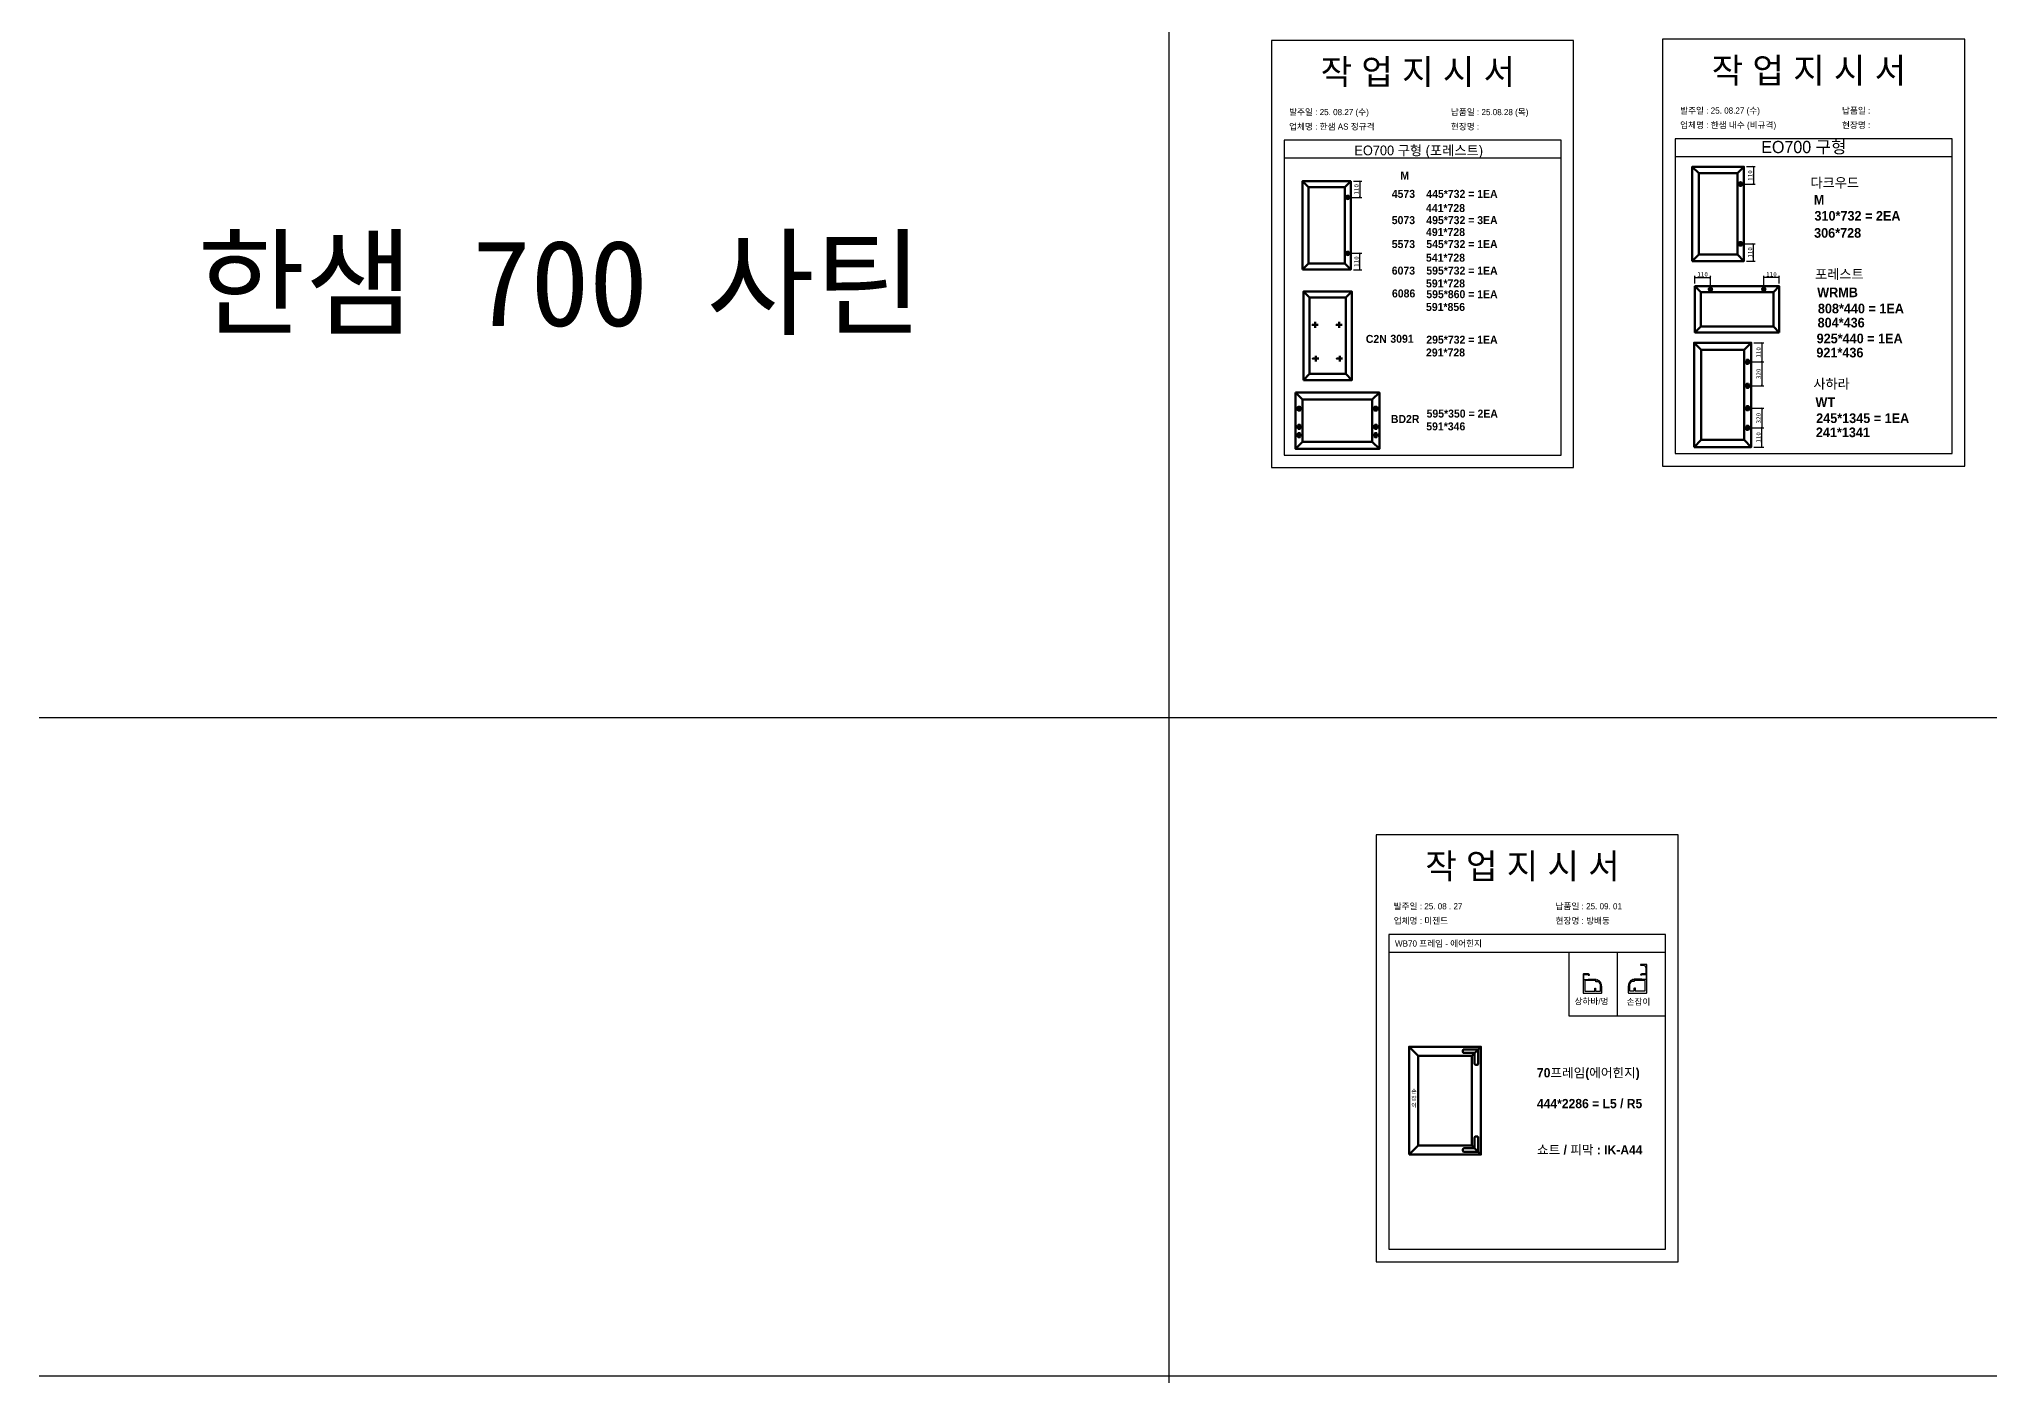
# Model space of a CAD drawing. Header units: millimetres. Extents: x -44117 to 256353, y -2095463 to 65325.
# Drawn here: x 104016 to 114866, y -262948 to -255511 of the extents above; entities that cross this region are included whole.
import ezdxf

# ---------------------------------------------------------------- set-up
doc = ezdxf.new("R2010")
doc.units = ezdxf.units.MM
doc.header["$LTSCALE"] = 10
doc.layers.add('Layer1', color=7, linetype='Continuous', lineweight=70)
doc.styles.add('MtX_Gulim', font='')
doc.styles.get('MtX_Gulim').set_extended_font_data('Gulim', bold=True)
doc.dimstyles.new('ISO-25', dxfattribs={"dimtxt": 2.5, "dimasz": 2.5, "dimexe": 1, "dimexo": 1, "dimtad": 1, "dimtxsty": 'Standard', "dimblk": 'ARCHTICK', "dimcen": 2.5, "dimadec": 0, "dimazin": 0, "dimtfac": 1, "dimtmove": 0, "dimatfit": 3, "dimfxl": 0, "dimarcsym": 0})

# ---------------------------------------------------------------- blocks, each defined once
blk = doc.blocks.new('_ArchTick')
at = {"color": 0, "linetype": 'ByBlock', "const_width": 0.15}
blk.add_lwpolyline([(-0.5, -0.5), (0.5, 0.5)], dxfattribs=at)
blk = doc.blocks.new('*D3159')
at = {"color": 0, "lineweight": -2}
for p, q in [((111309, -256392), (111372, -256392)), ((111326, -256302), (111372, -256302)), ((111362, -256302), (111362, -256392))]:
    blk.add_line(p, q, dxfattribs=at)
at = {"layer": 'Defpoints', "color": 0}
for p in [(111294, -256392), (111311, -256302), (111362, -256392)]:
    blk.add_point(p, dxfattribs=at)
at = {"color": 0, "lineweight": -2, "xscale": 10, "yscale": 10, "zscale": 10}
for p, rotation in [((111362, -256302), 90), ((111362, -256392), 270)]:
    blk.add_blockref('_ArchTick', p, dxfattribs=dict(at, rotation=rotation))
at = {"color": 0, "insert": (111343, -256347), "char_height": 25, "attachment_point": 5, "rotation": 90}
blk.add_mtext('110', dxfattribs=at)
blk = doc.blocks.new('*D3160')
at = {"color": 0, "lineweight": -2}
for p, q in [((111309, -256703), (111372, -256703)), ((111362, -256794), (111362, -256703)), ((111326, -256794), (111372, -256794))]:
    blk.add_line(p, q, dxfattribs=at)
at = {"layer": 'Defpoints', "color": 0}
for p in [(111294, -256703), (111362, -256703), (111311, -256794)]:
    blk.add_point(p, dxfattribs=at)
at = {"color": 0, "lineweight": -2, "xscale": 10, "yscale": 10, "zscale": 10}
for p, rotation in [((111362, -256703), 90), ((111362, -256794), 270)]:
    blk.add_blockref('_ArchTick', p, dxfattribs=dict(at, rotation=rotation))
at = {"color": 0, "insert": (111343, -256749), "char_height": 25, "attachment_point": 5, "rotation": 90}
blk.add_mtext('110', dxfattribs=at)
blk = doc.blocks.new('*D3161')
at = {"color": 0, "lineweight": -2}
for p, q in [((113512, -256221), (113561, -256221)), ((113551, -256221), (113551, -256318)), ((113494, -256318), (113561, -256318))]:
    blk.add_line(p, q, dxfattribs=at)
at = {"layer": 'Defpoints', "color": 0}
for p in [(113497, -256221), (113479, -256318), (113551, -256318)]:
    blk.add_point(p, dxfattribs=at)
at = {"color": 0, "lineweight": -2, "xscale": 10, "yscale": 10, "zscale": 10}
for p, rotation in [((113551, -256221), 90), ((113551, -256318), 270)]:
    blk.add_blockref('_ArchTick', p, dxfattribs=dict(at, rotation=rotation))
at = {"color": 0, "insert": (113532, -256270), "char_height": 25, "attachment_point": 5, "rotation": 90}
blk.add_mtext('110', dxfattribs=at)
blk = doc.blocks.new('*D3162')
at = {"color": 0, "lineweight": -2}
for p, q in [((113494, -256650), (113561, -256650)), ((113551, -256746), (113551, -256650)), ((113512, -256746), (113561, -256746))]:
    blk.add_line(p, q, dxfattribs=at)
at = {"layer": 'Defpoints', "color": 0}
for p in [(113479, -256650), (113551, -256650), (113497, -256746)]:
    blk.add_point(p, dxfattribs=at)
at = {"color": 0, "lineweight": -2, "xscale": 10, "yscale": 10, "zscale": 10}
for p, rotation in [((113551, -256650), 90), ((113551, -256746), 270)]:
    blk.add_blockref('_ArchTick', p, dxfattribs=dict(at, rotation=rotation))
at = {"color": 0, "insert": (113532, -256698), "char_height": 25, "attachment_point": 5, "rotation": 90}
blk.add_mtext('110', dxfattribs=at)
blk = doc.blocks.new('*D3167')
at = {"color": 0, "lineweight": -2}
for p, q in [((113225, -256871), (113225, -256828)), ((113311, -256888), (113311, -256828)), ((113225, -256838), (113311, -256838))]:
    blk.add_line(p, q, dxfattribs=at)
at = {"layer": 'Defpoints', "color": 0}
for p in [(113225, -256886), (113311, -256838), (113311, -256903)]:
    blk.add_point(p, dxfattribs=at)
at = {"color": 0, "lineweight": -2, "xscale": 10, "yscale": 10, "zscale": 10, "rotation": 180}
blk.add_blockref('_ArchTick', (113225, -256838), dxfattribs=at)
at = {"color": 0, "lineweight": -2, "xscale": 10, "yscale": 10, "zscale": 10}
blk.add_blockref('_ArchTick', (113311, -256838), dxfattribs=at)
at = {"color": 0, "insert": (113268, -256820), "char_height": 25, "attachment_point": 5}
blk.add_mtext('110', dxfattribs=at)
blk = doc.blocks.new('*D3168')
at = {"color": 0, "lineweight": -2}
for p, q in [((113608, -256888), (113608, -256828)), ((113694, -256871), (113694, -256828)), ((113694, -256838), (113608, -256838))]:
    blk.add_line(p, q, dxfattribs=at)
at = {"layer": 'Defpoints', "color": 0}
for p in [(113608, -256838), (113608, -256903), (113694, -256886)]:
    blk.add_point(p, dxfattribs=at)
at = {"color": 0, "lineweight": -2, "xscale": 10, "yscale": 10, "zscale": 10, "rotation": 180}
blk.add_blockref('_ArchTick', (113608, -256838), dxfattribs=at)
at = {"color": 0, "lineweight": -2, "xscale": 10, "yscale": 10, "zscale": 10}
blk.add_blockref('_ArchTick', (113694, -256838), dxfattribs=at)
at = {"color": 0, "insert": (113651, -256820), "char_height": 25, "attachment_point": 5}
blk.add_mtext('110', dxfattribs=at)
blk = doc.blocks.new('*D3169')
at = {"color": 0, "lineweight": -2}
for p, q in [((113553, -257201), (113608, -257201)), ((113598, -257201), (113598, -257307)), ((113533, -257307), (113608, -257307))]:
    blk.add_line(p, q, dxfattribs=at)
at = {"layer": 'Defpoints', "color": 0}
for p in [(113538, -257201), (113518, -257307), (113598, -257307)]:
    blk.add_point(p, dxfattribs=at)
at = {"color": 0, "lineweight": -2, "xscale": 10, "yscale": 10, "zscale": 10}
for p, rotation in [((113598, -257201), 90), ((113598, -257307), 270)]:
    blk.add_blockref('_ArchTick', p, dxfattribs=dict(at, rotation=rotation))
at = {"color": 0, "insert": (113579, -257254), "char_height": 25, "attachment_point": 5, "rotation": 90}
blk.add_mtext('110', dxfattribs=at)
blk = doc.blocks.new('*D3170')
at = {"color": 0, "lineweight": -2}
for p, q in [((113533, -257674), (113608, -257674)), ((113598, -257781), (113598, -257674)), ((113553, -257781), (113608, -257781))]:
    blk.add_line(p, q, dxfattribs=at)
at = {"layer": 'Defpoints', "color": 0}
for p in [(113518, -257674), (113598, -257674), (113538, -257781)]:
    blk.add_point(p, dxfattribs=at)
at = {"color": 0, "lineweight": -2, "xscale": 10, "yscale": 10, "zscale": 10}
for p, rotation in [((113598, -257674), 90), ((113598, -257781), 270)]:
    blk.add_blockref('_ArchTick', p, dxfattribs=dict(at, rotation=rotation))
at = {"color": 0, "insert": (113579, -257727), "char_height": 25, "attachment_point": 5, "rotation": 90}
blk.add_mtext('110', dxfattribs=at)
blk = doc.blocks.new('*D3171')
at = {"color": 0, "lineweight": -2}
for p, q in [((113533, -257307), (113608, -257307)), ((113598, -257307), (113598, -257440)), ((113533, -257440), (113608, -257440))]:
    blk.add_line(p, q, dxfattribs=at)
at = {"layer": 'Defpoints', "color": 0}
for p in [(113518, -257307), (113518, -257440), (113598, -257440)]:
    blk.add_point(p, dxfattribs=at)
at = {"color": 0, "lineweight": -2, "xscale": 10, "yscale": 10, "zscale": 10}
for p, rotation in [((113598, -257307), 90), ((113598, -257440), 270)]:
    blk.add_blockref('_ArchTick', p, dxfattribs=dict(at, rotation=rotation))
at = {"color": 0, "insert": (113579, -257373), "char_height": 25, "attachment_point": 5, "rotation": 90}
blk.add_mtext('320', dxfattribs=at)
blk = doc.blocks.new('*D3172')
at = {"color": 0, "lineweight": -2}
for p, q in [((113533, -257565), (113608, -257565)), ((113598, -257565), (113598, -257674)), ((113533, -257674), (113608, -257674))]:
    blk.add_line(p, q, dxfattribs=at)
at = {"layer": 'Defpoints', "color": 0}
for p in [(113518, -257565), (113518, -257674), (113598, -257674)]:
    blk.add_point(p, dxfattribs=at)
at = {"color": 0, "lineweight": -2, "xscale": 10, "yscale": 10, "zscale": 10}
for p, rotation in [((113598, -257565), 90), ((113598, -257674), 270)]:
    blk.add_blockref('_ArchTick', p, dxfattribs=dict(at, rotation=rotation))
at = {"color": 0, "insert": (113579, -257620), "char_height": 25, "attachment_point": 5, "rotation": 90}
blk.add_mtext('320', dxfattribs=at)

msp = doc.modelspace()

# ---------------------------------------------------------------- linework, layer by layer
for p, q in [((114655.47267, -256066.07163), (113115.47267, -256066.07163)), ((112480.49433, -256074.47858), (110940.49433, -256074.47858)), ((112480.49433, -256174.47858), (110940.49433, -256174.47858)), ((114655.47267, -256166.07163), (113115.47267, -256166.07163)), ((113062.43222, -260492.31076), (111522.43222, -260492.31076)), ((113062.43222, -260592.31076), (111522.43222, -260592.31076)), ((112793.15244, -260592.31076), (112793.15244, -260945.32933))]:
    msp.add_line(p, q)
at = {"color": 1}
for p, q in [((104015.69829, -259285.44715), (196284.84516, -259285.44715)), ((104015.69829, -259285.44715), (196284.84516, -259285.44715)), ((104015.69829, -262948.15838), (196284.84516, -262948.15838)), ((104015.69829, -262948.15838), (196284.84516, -262948.15838))]:
    msp.add_line(p, q, dxfattribs=at)
for p in [(110300.49669, 21924.9366), (110300.49669, 14161.07811), (110300.49669, 18584.38997), (110300.49669, 10820.53148), (110300.49669, 18627.87121), (110300.49669, 10864.01272), (110300.49669, 15287.32457), (110300.49669, 7523.46608), (110300.49669, 3746.75115), (110300.49669, 21924.9366), (110300.49669, 14161.07811), (110300.49669, 18584.38997), (110300.49669, 10820.53148), (110300.49669, 18627.87121), (110300.49669, 10864.01272), (110300.49669, 15287.32457), (110300.49669, 7523.46608), (110300.49669, 3746.75115), (110300.49669, 21924.9366), (110300.49669, 14161.07811), (110300.49669, 18584.38997), (110300.49669, 10820.53148), (110300.49669, 18627.87121), (110300.49669, 10864.01272), (110300.49669, 15287.32457), (110300.49669, 7523.46608), (110300.49669, 3746.75115), (110300.49669, 21924.9366), (110300.49669, 14161.07811), (110300.49669, 18584.38997), (110300.49669, 10820.53148), (110300.49669, 18627.87121), (110300.49669, 10864.01272), (110300.49669, 15287.32457), (110300.49669, 7523.46608), (110300.49669, 3746.75115), (110300.49669, 21924.9366), (110300.49669, 14161.07811), (110300.49669, 18584.38997), (110300.49669, 10820.53148), (110300.49669, 18627.87121), (110300.49669, 10864.01272), (110300.49669, 15287.32457), (110300.49669, 7523.46608), (110300.49669, 3746.75115), (110300.49669, 21924.9366), (110300.49669, 14161.07811), (110300.49669, 18584.38997), (110300.49669, 10820.53148), (110300.49669, 18627.87121), (110300.49669, 10864.01272), (110300.49669, 15287.32457), (110300.49669, 7523.46608), (110300.49669, 3746.75115), (110300.49669, 21924.9366), (110300.49669, 14161.07811), (110300.49669, 18584.38997), (110300.49669, 10820.53148), (110300.49669, 18627.87121), (110300.49669, 10864.01272), (110300.49669, 15287.32457), (110300.49669, 7523.46608), (110300.49669, 3746.75115), (110300.49669, 21924.9366), (110300.49669, 14161.07811), (110300.49669, 18584.38997), (110300.49669, 10820.53148), (110300.49669, 18627.87121), (110300.49669, 10864.01272), (110300.49669, 15287.32457), (110300.49669, 7523.46608), (110300.49669, 3746.75115), (110300.49669, 21924.9366), (110300.49669, 14161.07811), (110300.49669, 18584.38997), (110300.49669, 10820.53148), (110300.49669, 18627.87121), (110300.49669, 10864.01272), (110300.49669, 15287.32457), (110300.49669, 7523.46608), (110300.49669, 3746.75115), (110300.49669, 21924.9366), (110300.49669, 14161.07811), (110300.49669, 18584.38997), (110300.49669, 10820.53148), (110300.49669, 18627.87121), (110300.49669, 10864.01272), (110300.49669, 15287.32457), (110300.49669, 7523.46608), (110300.49669, 3746.75115), (110300.49669, 12702.87182), (110300.49669, 4939.01333), (110300.49669, 9362.32519), (110300.49669, 1598.4667), (110300.49669, 9405.80642), (110300.49669, 1641.94794), (110300.49669, 6065.25979), (110300.49669, -1698.5987), (110300.49669, -5475.31363), (110300.49669, 12702.87182), (110300.49669, 4939.01333), (110300.49669, 9362.32519), (110300.49669, 1598.4667), (110300.49669, 9405.80642), (110300.49669, 1641.94794), (110300.49669, 6065.25979), (110300.49669, -1698.5987), (110300.49669, -5475.31363), (110300.49669, 12702.87182), (110300.49669, 4939.01333), (110300.49669, 9362.32519), (110300.49669, 1598.4667), (110300.49669, 9405.80642), (110300.49669, 1641.94794), (110300.49669, 6065.25979), (110300.49669, -1698.5987), (110300.49669, -5475.31363), (110300.49669, 12702.87182), (110300.49669, 4939.01333), (110300.49669, 9362.32519), (110300.49669, 1598.4667), (110300.49669, 9405.80642), (110300.49669, 1641.94794), (110300.49669, 6065.25979), (110300.49669, -1698.5987), (110300.49669, -5475.31363), (110300.49669, 12702.87182), (110300.49669, 4939.01333), (110300.49669, 9362.32519), (110300.49669, 1598.4667), (110300.49669, 9405.80642), (110300.49669, 1641.94794), (110300.49669, 6065.25979), (110300.49669, -1698.5987), (110300.49669, -5475.31363)]:
    msp.add_xline(p, (0, 1), dxfattribs=at)
for points in [[(110870.49433, -257895.30886), (112550.49433, -257895.30886), (112550.49433, -255519.30886), (110870.49433, -255519.30886)], [(113045.47267, -257886.9019), (114725.47267, -257886.9019), (114725.47267, -255510.9019), (113045.47267, -255510.9019)], [(111452.43222, -262313.14104), (113132.43222, -262313.14104), (113132.43222, -259937.14104), (111452.43222, -259937.14104)], [(113062.43222, -260592.31076), (112523.87266, -260592.31076), (112523.87266, -260945.32933), (113062.43222, -260945.32933)]]:
    msp.add_lwpolyline(points, close=True)
for points in [[(113115.47267, -256066.07163), (113115.47267, -257816.9019), (114655.47267, -257816.9019), (114655.47267, -256066.07163)], [(110940.49433, -256074.47858), (110940.49433, -257825.30886), (112480.49433, -257825.30886), (112480.49433, -256074.47858)], [(111522.43222, -260492.31076), (111522.43222, -262243.14104), (113062.43222, -262243.14104), (113062.43222, -260492.31076)]]:
    msp.add_lwpolyline(points)
for points in [[(112604.79317, -260818.87606), (112704.78304, -260818.87606, 0.4142135624), (112706.78304, -260816.87606), (112706.78304, -260780.08256, 0.4142135624), (112705.58304, -260778.88256), (112705.56281, -260778.88256, -0.4043730092), (112704.36349, -260777.72301, 0.022416536), (112704.12161, -260774.64955, -0.4043730092), (112705.12477, -260773.31666, 0.424123069), (112706.11527, -260771.90387, 0.022416536), (112705.34535, -260768.69694, 0.424123069), (112703.82141, -260767.88781, -0.4043730092), (112702.32247, -260767.15562, 0.022416536), (112701.14267, -260764.30733, -0.4043730092), (112701.68485, -260762.72968, 0.424123069), (112702.1903, -260761.07996, 0.022416536), (112700.46707, -260758.2679, 0.424123069), (112698.76768, -260757.9693, -0.4043730092), (112697.11585, -260757.73614, 0.022416536), (112695.11362, -260755.39184, -0.4043730092), (112695.14174, -260753.72386, 0.4241230691), (112695.11266, -260751.99869, 0.022416536), (112692.60479, -260749.85677, 0.424123069), (112690.89631, -260750.09792, -0.4043730092), (112689.25327, -260750.38662, 0.022416536), (112686.62461, -260748.77578, -0.4043730092), (112686.13592, -260747.18075, 0.424123069), (112685.57515, -260745.549, 0.022416536), (112682.52814, -260744.28689, 0.4241230691), (112680.9778, -260745.04419, -0.4043730092), (112679.50439, -260745.82649, 0.022416536), (112676.50661, -260745.10678, -0.4043730092), (112675.54895, -260743.74084, 0.424123069), (112674.51138, -260742.36224, 0.0308511276), (112669.98304, -260742.08256), (112632.79317, -260742.08256, 0.4142135624), (112631.59317, -260743.28256), (112631.59317, -260743.68256, -0.4142135624), (112630.79317, -260744.48256), (112608.79317, -260744.48256, -0.4142135624), (112607.59317, -260743.28256), (112607.59317, -260716.88256, -0.4142135624), (112608.79317, -260715.68256), (112630.79317, -260715.68256, -0.4142135624), (112631.59317, -260716.48256), (112631.59317, -260716.88256, 0.4142135624), (112632.79317, -260718.08256), (112637.59317, -260718.08256, 0.855700792), (112637.95972, -260715.73991), (112630.59555, -260711.68256), (112606.79317, -260711.68256, 0.4142135624), (112602.79317, -260715.68256), (112602.79317, -260816.87606, 0.4142135623), (112604.79317, -260818.87606)], [(112673.59317, -260755.68256), (112673.59317, -260748.48256), (112612.79317, -260748.48256), (112612.79317, -260806.88256), (112667.59317, -260806.88256), (112667.59317, -260791.68256, -0.4142135624), (112668.39317, -260790.88256), (112671.99317, -260790.88256, -0.4142135624), (112672.79317, -260791.68256), (112672.79317, -260806.88256), (112700.38304, -260806.88256), (112700.38304, -260778.88256, 0.2205202393), (112689.62789, -260755.68256), (112673.59317, -260755.68256)]]:
    msp.add_lwpolyline(points, format="xyb", close=True)
at = {"color": 7}
for points in [[(112931.04535, -260663.13252, 0.2301863539), (112933.14395, -260663.13252, -0.2466321039), (112935.00374, -260663.11066, 0.118515719), (112936.09465, -260663.37293), (112938.12248, -260663.37293, -0.4173893777), (112952.19324, -260677.29211), (112952.19324, -260710.57942), (112930.39087, -260710.57942), (112923.0267, -260714.63677, 0.855700792), (112923.39324, -260716.97942), (112928.19324, -260716.97942, 0.4142135624), (112929.39324, -260715.77942), (112929.39324, -260715.37942, -0.4142135624), (112930.19324, -260714.57942), (112952.19324, -260714.57942, -0.4142135624), (112953.39324, -260715.77942), (112953.39324, -260742.17942, -0.4142135624), (112952.19324, -260743.37942), (112930.19324, -260743.37942, -0.4142135624), (112929.39324, -260742.57942), (112929.39324, -260742.17942, 0.4142135624), (112928.19324, -260740.97942), (112891.00337, -260740.97942, 0.0308511276), (112886.47503, -260741.2591, 0.4241230691), (112885.43747, -260742.6377, -0.4043730092), (112884.47981, -260744.00365, 0.022416536), (112881.48203, -260744.72335, -0.4043730092), (112880.00862, -260743.94105, 0.424123069), (112878.45827, -260743.18375, 0.022416536), (112875.41127, -260744.44587, 0.4241230691), (112874.8505, -260746.07762, -0.4043730092), (112874.36181, -260747.67264, 0.022416536), (112871.73315, -260749.28349, -0.4043730092), (112870.09011, -260748.99479, 0.424123069), (112868.38162, -260748.75364, 0.022416536), (112865.87376, -260750.89555, 0.4241230691), (112865.84468, -260752.62073, -0.4043730092), (112865.8728, -260754.2887, 0.022416536), (112863.87057, -260756.63301, -0.4043730092), (112862.21874, -260756.86616, 0.424123069), (112860.51935, -260757.16476, 0.022416536), (112858.79612, -260759.97682, 0.4241230691), (112859.30157, -260761.62655, -0.4043730092), (112859.84374, -260763.20419, 0.022416536), (112858.66394, -260766.05248, -0.4043730092), (112857.165, -260766.78467, 0.4241230691), (112855.64106, -260767.5938, 0.022416536), (112854.87115, -260770.80073, 0.424123069), (112855.86165, -260772.21352, -0.4043730092), (112856.86481, -260773.54641, 0.022416536), (112856.62292, -260776.61987, -0.4043730092), (112855.4236, -260777.77942), (112855.40337, -260777.77942, 0.4142135624), (112854.20337, -260778.97942), (112854.20337, -260815.77293, 0.4142135624), (112856.20337, -260817.77293), (112956.19324, -260817.77293, 0.4142135624), (112958.19324, -260815.77293), (112958.19324, -260660.57293, 0.4142135624), (112956.19324, -260658.57293), (112924.19324, -260658.57293, 0.4142135624), (112922.19324, -260660.57293), (112922.19324, -260661.37293, 0.4142135624), (112924.19324, -260663.37293, 0.1244779229), (112925.14395, -260663.13252, -0.2466321039), (112927.00374, -260663.11066, 0.2404082058), (112929.18556, -260663.11066, -0.2466321039), (112931.04535, -260663.13252)], [(112887.39324, -260747.37942), (112887.39324, -260754.57942), (112871.35853, -260754.57942, 0.2205202393), (112860.60337, -260777.77942), (112860.60337, -260805.77942), (112888.19324, -260805.77942), (112888.19324, -260790.57942, -0.4142135624), (112888.99324, -260789.77942), (112892.59324, -260789.77942, -0.4142135624), (112893.39324, -260790.57942), (112893.39324, -260805.77942), (112948.19324, -260805.77942), (112948.19324, -260747.37942), (112887.39324, -260747.37942)], [(112887.39324, -260747.37942), (112887.39324, -260754.57942), (112871.35853, -260754.57942, 0.2205202393), (112860.60337, -260777.77942), (112860.60337, -260805.77942), (112888.19324, -260805.77942), (112888.19324, -260790.57942, -0.4142135624), (112888.99324, -260789.77942), (112892.59324, -260789.77942, -0.4142135624), (112893.39324, -260790.57942), (112893.39324, -260805.77942), (112948.19324, -260805.77942), (112948.19324, -260747.37942), (112887.39324, -260747.37942)]]:
    msp.add_lwpolyline(points, format="xyb", close=True, dxfattribs=at)
at = {"layer": 'Layer1'}
for p, q in [((113246.1061, -256257.36358), (113210.19517, -256221.45266)), ((113461.57164, -256257.36358), (113497.48256, -256221.45266)), ((111075.70866, -256335.45378), (111042.05302, -256301.79815)), ((111277.64248, -256335.45378), (111311.29812, -256301.79815)), ((111294.10987, -256377.94349), (111294.10987, -256405.92218)), ((113479.14251, -256302.70056), (113479.14251, -256332.55411)), ((111294.10987, -256717.45859), (111294.10987, -256689.4799)), ((113210.19517, -256746.21468), (113246.1061, -256710.30376)), ((113497.48256, -256746.21468), (113461.57164, -256710.30376)), ((113461.57164, -256710.30376), (113497.48256, -256746.21468)), ((113479.14251, -256664.96679), (113479.14251, -256635.11323)), ((111042.05302, -256793.60393), (111075.70866, -256759.94829)), ((111311.29812, -256793.60393), (111277.64248, -256759.94829)), ((111277.64248, -256759.94829), (111311.29812, -256793.60393)), ((111081.76834, -256949.71034), (111048.1127, -256916.0547)), ((111283.70216, -256949.71034), (111317.35779, -256916.0547)), ((113257.51986, -256918.36169), (113225.45654, -256886.29836)), ((113297.9993, -256902.6734), (113324.65426, -256902.6734)), ((113621.45129, -256902.6734), (113594.79633, -256902.6734)), ((113693.99405, -256886.29836), (113661.93073, -256918.36169)), ((113661.93073, -256918.36169), (113693.99405, -256886.29836)), ((111113.69589, -257084.44057), (111113.69589, -257117.43569)), ((111246.55912, -257084.44057), (111246.55912, -257117.43569)), ((113257.51986, -257110.74164), (113225.45654, -257142.80496)), ((113693.99405, -257142.80496), (113661.93073, -257110.74164)), ((113260.43775, -257240.20622), (113220.74784, -257200.51631)), ((113498.57723, -257240.20622), (113538.26714, -257200.51631)), ((111116.63463, -257272.51967), (111116.63463, -257305.51478)), ((111249.49785, -257272.51967), (111249.49785, -257305.51478)), ((113517.99713, -257290.3141), (113517.99713, -257323.30922)), ((111004.15892, -257477.38354), (111043.40135, -257516.62597)), ((111048.1127, -257407.86049), (111081.76834, -257374.20485)), ((111317.35779, -257407.86049), (111283.70216, -257374.20485)), ((111283.70216, -257374.20485), (111317.35779, -257407.86049)), ((111430.8397, -257516.62597), (111470.08213, -257477.38354)), ((113517.99713, -257423.13966), (113517.99713, -257456.13477)), ((111023.64391, -257550.66645), (111023.64391, -257583.28956)), ((111449.74856, -257550.66645), (111449.74856, -257583.28956)), ((113517.99713, -257548.61992), (113517.99713, -257581.61504)), ((111023.64391, -257698.41128), (111023.64391, -257731.03439)), ((111024.17921, -257651.83954), (111024.17921, -257684.46265)), ((111449.74856, -257698.41128), (111449.74856, -257731.03439)), ((111450.28387, -257651.83954), (111450.28387, -257684.46265)), ((113517.99713, -257690.70245), (113517.99713, -257657.70733)), ((111004.15892, -257791.32296), (111043.40135, -257752.08053)), ((111043.40135, -257752.08053), (111004.15892, -257791.32296)), ((111430.8397, -257752.08053), (111470.08213, -257791.32296)), ((113220.74784, -257780.50025), (113260.43775, -257740.81033)), ((113538.26714, -257780.50025), (113498.57723, -257740.81033)), ((113498.57723, -257740.81033), (113538.26714, -257780.50025)), ((111685.13405, -261166.42857), (111635.13405, -261116.42857)), ((111985.13405, -261166.42857), (112035.13405, -261116.42857)), ((112035.13405, -261116.42857), (111985.13405, -261166.42857)), ((111685.13405, -261666.42857), (111635.13405, -261716.42857)), ((112035.13405, -261716.42857), (111985.13405, -261666.42857))]:
    msp.add_line(p, q, dxfattribs=at)
for points in [[(113210.19517, -256746.21468), (113497.48256, -256746.21468), (113497.48256, -256221.45266), (113210.19517, -256221.45266)], [(113246.1061, -256710.30376), (113461.57164, -256710.30376), (113461.57164, -256257.36358), (113246.1061, -256257.36358)], [(111042.05302, -256793.60393), (111311.29812, -256793.60393), (111311.29812, -256301.79815), (111042.05302, -256301.79815)], [(111075.70866, -256759.94829), (111277.64248, -256759.94829), (111277.64248, -256335.45378), (111075.70866, -256335.45378)], [(111308.09921, -256391.93283), (111280.12052, -256391.93283)], [(113494.06929, -256317.62733), (113464.21574, -256317.62733)], [(111308.09921, -256703.46924), (111280.12052, -256703.46924)], [(113494.06929, -256650.04001), (113464.21574, -256650.04001)], [(111048.1127, -257407.86049), (111317.35779, -257407.86049), (111317.35779, -256916.0547), (111048.1127, -256916.0547)], [(113693.99405, -257142.80496), (113693.99405, -256886.29836), (113225.45654, -256886.29836), (113225.45654, -257142.80496)], [(113661.93073, -257110.74164), (113661.93073, -256918.36169), (113257.51986, -256918.36169), (113257.51986, -257110.74164)], [(113311.32678, -256889.34592), (113311.32678, -256916.00089)], [(113608.12381, -256889.34592), (113608.12381, -256916.00089)], [(111081.76834, -257374.20485), (111283.70216, -257374.20485), (111283.70216, -256949.71034), (111081.76834, -256949.71034)], [(111130.19345, -257100.93813), (111097.19833, -257100.93813)], [(111263.05668, -257100.93813), (111230.06156, -257100.93813)], [(113220.74784, -257780.50025), (113538.26714, -257780.50025), (113538.26714, -257200.51631), (113220.74784, -257200.51631)], [(113260.43775, -257740.81033), (113498.57723, -257740.81033), (113498.57723, -257240.20622), (113260.43775, -257240.20622)], [(111133.13218, -257289.01723), (111100.13707, -257289.01723)], [(111265.99541, -257289.01723), (111233.00029, -257289.01723)], [(113534.49469, -257306.81166), (113501.49957, -257306.81166)], [(111004.15892, -257477.38354), (111004.15892, -257791.32296), (111470.08213, -257791.32296), (111470.08213, -257477.38354)], [(113534.49469, -257439.63721), (113501.49957, -257439.63721)], [(111039.95546, -257566.97801), (111007.33235, -257566.97801)], [(111043.40135, -257516.62597), (111043.40135, -257752.08053), (111430.8397, -257752.08053), (111430.8397, -257516.62597)], [(111466.06012, -257566.97801), (111433.437, -257566.97801)], [(113534.49469, -257565.11748), (113501.49957, -257565.11748)], [(111040.49077, -257668.1511), (111007.86766, -257668.1511)], [(111466.59542, -257668.1511), (111433.97231, -257668.1511)], [(113534.49469, -257674.20489), (113501.49957, -257674.20489)], [(111039.95546, -257714.72283), (111007.33235, -257714.72283)], [(111466.06012, -257714.72283), (111433.437, -257714.72283)], [(111635.13405, -261716.42857), (112035.13405, -261716.42857), (112035.13405, -261116.42857), (111635.13405, -261116.42857)], [(111685.13405, -261666.42857), (111985.13405, -261666.42857), (111985.13405, -261166.42857), (111685.13405, -261166.42857)]]:
    msp.add_lwpolyline(points, close=True, dxfattribs=at)
for points in [[(112015.13405, -261216.42857), (112005.13405, -261216.42857, -0.4142135624), (112000.13405, -261211.42857), (112000.13405, -261151.42857), (111940.13405, -261151.42857, -0.4142135624), (111935.13405, -261146.42857), (111935.13405, -261136.42857, -0.4142135624), (111940.13405, -261131.42857), (112020.13405, -261131.42857), (112020.13405, -261211.42857, -0.4142135624)], [(112015.13405, -261616.42857), (112005.13405, -261616.42857, 0.4142135624), (112000.13405, -261621.42857), (112000.13405, -261681.42857), (111940.13405, -261681.42857, 0.4142135624), (111935.13405, -261686.42857), (111935.13405, -261696.42857, 0.4142135624), (111940.13405, -261701.42857), (112020.13405, -261701.42857), (112020.13405, -261621.42857, 0.4142135624)]]:
    msp.add_lwpolyline(points, format="xyb", close=True, dxfattribs=at)
for centre, radius in [((111294.10987, -256391.93283), 9.32623), ((113479.14251, -256317.62733), 9.95119), ((111294.10987, -256703.46924), 9.32623), ((113479.14251, -256650.04001), 9.95119), ((113311.32678, -256902.6734), 8.88499), ((113608.12381, -256902.6734), 8.88499), ((113517.99713, -257306.81166), 10.99837), ((113517.99713, -257439.63721), 10.99837), ((111023.64391, -257566.97801), 10.87437), ((111449.74856, -257566.97801), 10.87437), ((113517.99713, -257565.11748), 10.99837), ((111024.17921, -257668.1511), 10.87437), ((111450.28387, -257668.1511), 10.87437), ((113517.99713, -257674.20489), 10.99837), ((111023.64391, -257714.72283), 10.87437), ((111449.74856, -257714.72283), 10.87437)]:
    msp.add_circle(centre, radius, dxfattribs=at)

# ---------------------------------------------------------------- texts
at = {"linetype": 'Continuous', "style": 'MtX_Gulim'}
for s, height, p in [('M', 44.50828, (111587.41786, -256293.10488)), ('다크우드', 53.702852, (113868.15522, -256336.78662)), ('4573', 44.508282, (111539.12691, -256394.56245)), ('445*732 = 1EA', 44.508282, (111731.24738, -256394.56245)), ('M', 53.70285, (113886.16899, -256431.62902)), ('5073', 44.508282, (111539.12691, -256540.67348)), ('495*732 = 3EA', 44.508282, (111731.24738, -256540.67348)), ('310*732 = 2EA', 53.7028516, (113889.98032, -256521.22496)), ('5573', 44.508282, (111539.12691, -256673.83495)), ('545*732 = 1EA', 44.508282, (111731.24738, -256673.83495)), ('6073', 44.508282, (111539.12691, -256821.50035)), ('595*732 = 1EA', 44.508282, (111731.24738, -256821.50035)), ('포레스트', 53.702852, (113893.59695, -256845.82443)), ('6086', 44.508282, (111540.29714, -256948.43921)), ('595*860 = 1EA', 44.508282, (111731.24738, -256952.67939)), ('WRMB', 53.702852, (113905.25067, -256947.21701)), ('808*440 = 1EA', 53.7028516, (113909.062, -257036.81296)), ('3091', 44.508282, (111531.36109, -257200.60186)), ('925*440 = 1EA', 53.7028516, (113902.11694, -257203.56541)), ('C2N', 44.508282, (111394.9633, -257201.49108)), ('295*732 = 1EA', 44.508282, (111731.24738, -257205.73126)), ('사하라', 53.702852, (113884.001, -257456.13205)), ('595*350 = 2EA', 44.508282, (111732.7585, -257616.85567)), ('WT', 53.702852, (113895.65472, -257557.52463)), ('BD2R', 44.508282, (111534.35326, -257647.07865)), ('245*1345 = 1EA', 53.7028516, (113899.46605, -257647.12058))]:
    msp.add_text(s, height=height, dxfattribs=at).set_placement(p)
at = {"color": 242, "linetype": 'Continuous', "true_color": 0xcd2027, "style": 'MtX_Gulim'}
for s, height, p in [('441*728', 44.508282, (111729.5905, -256473.4437)), ('491*728', 44.508282, (111729.5905, -256607.03171)), ('306*728', 53.702852, (113887.98116, -256616.40158)), ('541*728', 44.508282, (111729.5905, -256749.60745)), ('591*728', 44.508282, (111729.5905, -256892.60974)), ('591*856', 44.508282, (111729.5905, -257023.78877)), ('804*436', 53.702852, (113907.48707, -257115.41131)), ('291*728', 44.508282, (111729.5905, -257276.84064)), ('921*436', 53.702852, (113900.54201, -257282.16377)), ('591*346', 44.508282, (111731.10162, -257687.96505)), ('241*1341', 53.702852, (113897.89112, -257725.71893))]:
    msp.add_text(s, height=height, dxfattribs=at).set_placement(p)
at = {"attachment_point": 1}
for s, width, gutter_width, heights, insert, char_height in [('{\\fGulim|b0|i0|c129|p50;작 업 지 시 서}', 3307.3198183, 12.5, [-155.84554], (111143.30094, -255623.47137), 140), ('{\\fGulim|b0|i0|c129|p50;작 업 지 시 서}', 3307.3198183, 12.5, [-155.84554], (113318.27928, -255615.06442), 140), ('{\\fGulim|b0|i0|c129|p50;발주일 : 25. 08.27 (수)}', 3307.3198183, 12.5, [34.50412], (110968.09158, -255900.19179), 34.3), ('{\\fGulim|b0|i0|c129|p50;납품일 : 25.08.28 (목)}', 3307.3198183, 12.5, [37.67976], (111868.06957, -255900.19179), 34.3), ('{\\fGulim|b0|i0|c129|p50;발주일 : 25. 08.27 (수)}', 3307.3198183, 12.5, [34.50412], (113143.06992, -255891.78484), 34.3), ('{\\fGulim|b0|i0|c129|p50;납품일 : }', 3307.3198183, 12.5, [37.67976], (114043.0479, -255891.78484), 34.3), ('{\\fGulim|b0|i0|c129|p50;업체명 : 한샘 AS 정규격}', 3307.3198183, 12.5, [36.11279], (110968.09158, -255980.84797), 34.3), ('{\\fGulim|b0|i0|c129|p50;현장명 : }', 3307.3198183, 12.5, [-38.2735], (111868.06957, -255980.84797), 34.3), ('{\\fGulim|b0|i0|c129|p50;업체명 : 한샘 내수 (비규격)}', 3307.3198183, 12.5, [36.11279], (113143.06992, -255972.44102), 34.3), ('{\\fGulim|b0|i0|c129|p50;EO700 구형}', 6570.6870665, 24.83388, [71.74566], (113594.15516, -256077.54939), 68.1441707), ('{\\fGulim|b0|i0|c129|p50;현장명 : }', 3307.3198183, 12.5, [-38.2735], (114043.0479, -255972.44102), 34.3), ('{\\fGulim|b0|i0|c129|p50;EO700 구형 (포레스트)}', 5224.9748335, 19.74777, [57.05176], (111331.49204, -256103.51786), 54.1878762), ('{\\f굴림|b0|i0|c129|p50;한샘} 700 {\\f굴림|b0|i0|c129|p50;사틴}', 5072.1082947, 2395.6482, [-533.35869], (104895.62473, -256628.1198), 479.1296392), ('{\\fGulim|b0|i0|c129|p50;작 업 지 시 서}', 3307.3198183, 12.5, [-155.84554], (111725.23883, -260041.30355), 140), ('{\\fGulim|b0|i0|c129|p50;업체명 : 미젠드}', 3307.3198183, 12.5, [33.33016], (111550.02947, -260398.68015), 34.3), ('{\\fGulim|b0|i0|c129|p50;발주일 : 25. 08 . 27}', 3307.3198183, 12.5, [34.50412], (111550.02947, -260318.02397), 34.3), ('{\\fGulim|b0|i0|c129|p50;현장명 : 방배동}', 3307.3198183, 12.5, [-38.2735], (112450.00746, -260398.68015), 34.3), ('{\\fGulim|b0|i0|c129|p50;납품일 : 25. 09. 01}', 3307.3198183, 12.5, [37.67976], (112450.00746, -260318.02397), 34.3), ('{\\fGulim|b0|i0|c129|p50;WB70 프레임 - 에어힌지}', 3307.3198183, 12.5, [-38.22783], (111557.07168, -260525.34625), 34.3), ('{\\fGulim|b0|i0|c129|p50;상하바/멍}', 3307.3198183, 12.5, [-41.60759], (112555.6, -260846.87222), 34.3), ('{\\fGulim|b0|i0|c129|p50;손잡이}', 3307.3198183, 12.5, [-38.18216], (112844.67515, -260849.35898), 34.3), ('{\\fGulim|b1|i0|c129|p50;70프레임(에어힌지)\\P\\P444*2286 = L5 / R5\\P\\P\\P쇼트 / 피막 : IK-A44}', 3307.3198183, 12.5, [-501.50139], (112346.61137, -261235.48376), 51.45), ('{\\fGulim|b0|i0|c129|p50;손\\P잡\\P이}', 291.2862081, 12.5, [-105.28252], (111647.57437, -261353.23363), 23.205)]:
    msp.add_mtext_dynamic_manual_height_columns(s, width=width, gutter_width=gutter_width, heights=heights, dxfattribs=dict(at, insert=insert, char_height=char_height))

# ---------------------------------------------------------------- dimensions: what is measured, and where the dimension line sits
for base, p1, p2, angle, text, picture, middle in [((113551.08161, -256317.62733), (113497.48256, -256221.45266), (113479.14251, -256317.62733), 90, '110', '*D3161', (113532.33161, -256269.54)), ((111361.53102, -256391.93283), (111311.29812, -256301.79815), (111294.10987, -256391.93283), 90, '110', '*D3159', (111342.78102, -256346.86549)), ((111361.53102, -256703.46924), (111311.29812, -256793.60393), (111294.10987, -256703.46924), 270, '110', '*D3160', (111342.78102, -256748.53659)), ((113551.08161, -256650.04001), (113497.48256, -256746.21468), (113479.14251, -256650.04001), 270, '110', '*D3162', (113532.33161, -256698.12734)), ((113311.32678, -256838.44207), (113225.45654, -256886.29836), (113311.32678, -256902.6734), 180, '110', '*D3167', (113268.39166, -256819.69207)), ((113597.50654, -257306.81166), (113538.26714, -257200.51631), (113517.99713, -257306.81166), 90, '110', '*D3169', (113578.75654, -257253.66398)), ((113597.50654, -257439.63721), (113517.99713, -257306.81166), (113517.99713, -257439.63721), 90, '320', '*D3171', (113578.75654, -257373.22444)), ((113597.50654, -257674.20489), (113517.99713, -257565.11748), (113517.99713, -257674.20489), 90, '320', '*D3172', (113578.75654, -257619.66118)), ((113597.50654, -257674.20489), (113538.26714, -257780.50025), (113517.99713, -257674.20489), 270, '110', '*D3170', (113578.75654, -257727.35257))]:
    dim = msp.add_linear_dim(base=base, p1=p1, p2=p2, angle=angle, text=text, dimstyle='ISO-25', override={"dimscale": 10, "dimasz": 1, "dimexo": 1.5, "dimtxsty": 'Standard'})
    dim.commit()
    dim.dimension.update_dxf_attribs({"geometry": picture, "text_midpoint": middle})
dim = msp.add_linear_dim(base=(113608.12381, -256838.44207), p1=(113693.99405, -256886.29836), p2=(113608.12381, -256902.6734), text='110', dimstyle='ISO-25', override={"dimscale": 10, "dimasz": 1, "dimexo": 1.5, "dimtxsty": 'Standard'})
dim.commit()
dim.dimension.update_dxf_attribs({"geometry": '*D3168', "text_midpoint": (113651.05893, -256819.69207)})

doc.saveas('drawing.dxf')
